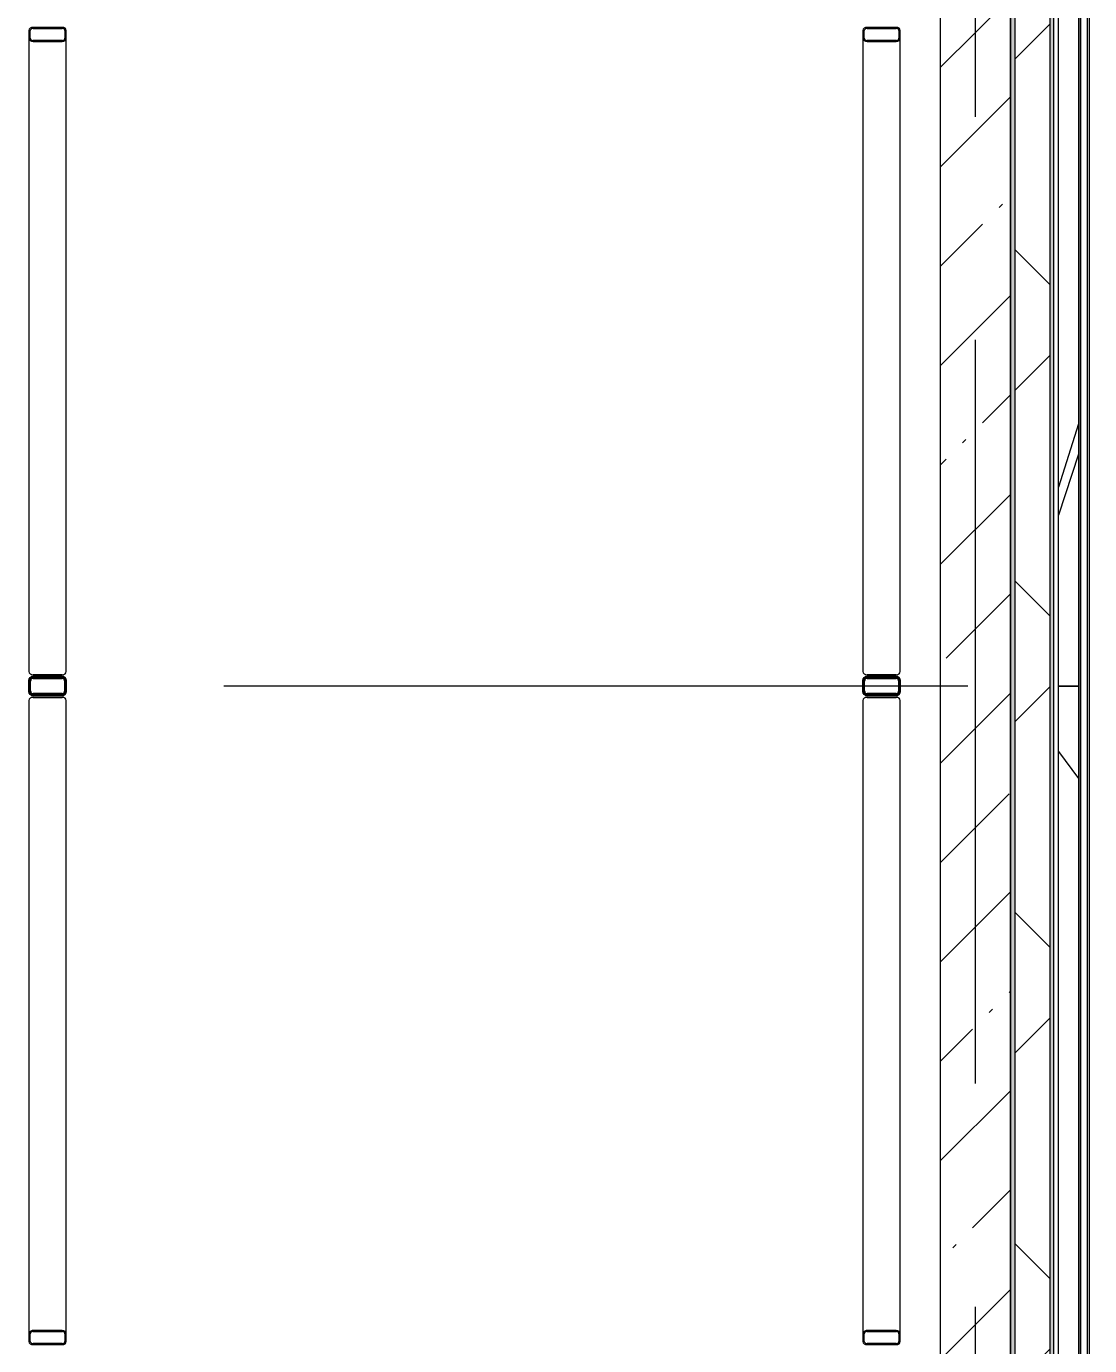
# Model space of a CAD drawing. Header units: millimetres. Extents: x 48966 to 155647, y -43515 to 26217.
# Drawn here: x 124881 to 129420, y -6499 to -867 of the extents above; entities that cross this region are included whole.
import ezdxf

# ---------------------------------------------------------------- set-up
doc = ezdxf.new("R2010")
doc.units = ezdxf.units.MM
doc.linetypes.add('Осевые', pattern=[6350, 1270, -952.5, 3175, -952.5])
for name, color, linetype, lineweight in [('Внутренние кромки', 7, 'Continuous', 9), ('Каркас несущий', 7, 'Continuous', 9), ('Каркас несущий-1', 7, 'Continuous', 25), ('Обобщенные модели', 7, 'Continuous', 9), ('Обобщенные модели-1', 7, 'Continuous', 18), ('Общие ребра', 7, 'Continuous', 9), ('Оси-2', 7, 'Осевые', 9), ('Перекрытия', 7, 'Continuous', 9), ('Стены-1', 7, 'Continuous', 18), ('Текстовые примечания', 7, 'Continuous', 9), ('Штриховка разреза-1', 7, 'Continuous', 9)]:
    doc.layers.add(name, color=color, linetype=linetype, lineweight=lineweight)
doc.styles.add('Arial Narrow', font='Arial Narrow.ttf', dxfattribs={"height": 500})
pattern_1 = [(0, (0, 0), (812.8, 203.2), [67.056, -542.544, 67.056, -542.544, -3251.2]), (0, (0, 0), (812.8, 203.2), [-1219.2, 67.056, -1152.144, 67.056, -542.544, -1422.4]), (0, (0, 0), (812.8, 203.2), [-3048, 67.056, -339.344, 67.056, -948.944]), (120, (304.8, 101.6), (-582.37636, 602.30545), [67.056, -542.544, 67.056, -542.544, -3251.2]), (120, (304.8, 101.6), (-582.37636, 602.30545), [-1219.2, 67.056, -1152.144, 67.056, -542.544, -1422.4]), (120, (304.8, 101.6), (-582.37636, 602.30545), [-3048, 67.056, -339.344, 67.056, -948.944]), (240, (406.4, 508), (-230.42364, -805.50545), [67.056, -542.544, 67.056, -542.544, -3251.2]), (240, (406.4, 508), (-230.42364, -805.50545), [-1219.2, 67.056, -1152.144, 67.056, -542.544, -1422.4]), (240, (406.4, 508), (-230.42364, -805.50545), [-3048, 67.056, -339.344, 67.056, -948.944])]

# ---------------------------------------------------------------- blocks, each defined once
blk = doc.blocks.new('Профили стальные гнутые замкнутые сварные квадратные ГОСТ  30245-2003 - 160x80x6-513630-План 5-го этажа на отм_ _12_600')
at = {"layer": 'Каркас несущий'}
for p, q in [((110651.6, -3744.8), (110651.6, -6447.9)), ((110669.6, -3731.3), (110793.6, -3731.3)), ((110811.6, -6447.9), (110811.6, -3744.8)), ((110651.6, -6447.9), (110651.6, -6481)), ((110657.6, -6481), (110657.6, -6447.9)), ((110793.6, -6434.4), (110669.6, -6434.4)), ((110669.6, -6438.9), (110793.6, -6438.9)), ((110805.6, -6447.9), (110805.6, -6481)), ((110811.6, -6481), (110811.6, -6447.9)), ((110793.6, -6490), (110669.6, -6490)), ((110669.6, -6494.5), (110793.6, -6494.5))]:
    blk.add_line(p, q, dxfattribs=at)
for centre, major_axis, start_param, end_param in [((110669.6, -3744.8), (18, 0), 1.570796, 3.141593), ((110793.6, -3744.8), (18, 0), 0, 1.570796), ((110669.6, -6447.9), (18, 0), 1.570796, 3.141593), ((110669.6, -6447.9), (12, 0), 1.570796, 3.141593), ((110793.6, -6447.9), (18, 0), 0, 1.570796), ((110793.6, -6447.9), (12, 0), 0, 1.570796), ((110669.6, -6481), (18, 0), 3.141593, 4.712389), ((110669.6, -6481), (12, 0), 3.141593, 4.712389), ((110793.6, -6481), (18, 0), 4.712389, 6.283185), ((110793.6, -6481), (12, 0), 4.712389, 6.283185)]:
    blk.add_ellipse(centre, major_axis=major_axis, ratio=0.751165, start_param=start_param, end_param=end_param, dxfattribs=at)
blk = doc.blocks.new('Профили стальные гнутые замкнутые сварные квадратные ГОСТ  30245-2003 - 160x80x6-513633-План 5-го этажа на отм_ _12_600')
at = {"layer": 'Каркас несущий'}
for p, q in [((110651.6, -884.8), (110651.6, -917.8)), ((110657.6, -917.8), (110657.6, -884.8)), ((110793.6, -871.3), (110669.6, -871.3)), ((110669.6, -875.8), (110793.6, -875.8)), ((110805.6, -884.8), (110805.6, -917.8)), ((110811.6, -917.8), (110811.6, -884.8)), ((110651.6, -917.8), (110651.6, -3621)), ((110793.6, -926.8), (110669.6, -926.8)), ((110669.6, -931.4), (110793.6, -931.4)), ((110811.6, -3621), (110811.6, -917.8)), ((110793.6, -3634.5), (110669.6, -3634.5))]:
    blk.add_line(p, q, dxfattribs=at)
for centre, major_axis, start_param, end_param in [((110669.6, -884.8), (18, 0), 1.570796, 3.141593), ((110669.6, -884.8), (12, 0), 1.570796, 3.141593), ((110793.6, -884.8), (-18, 0), 3.141593, 4.712389), ((110793.6, -884.8), (12, 0), 0, 1.570796), ((110669.6, -917.8), (18, 0), 3.141593, 4.712389), ((110669.6, -917.8), (12, 0), 3.141593, 4.712389), ((110793.6, -917.8), (18, 0), 4.712389, 6.283185), ((110793.6, -917.8), (12, 0), 4.712389, 6.283185), ((110669.6, -3621), (18, 0), 3.141593, 4.712389), ((110793.6, -3621), (18, 0), 4.712389, 6.283185)]:
    blk.add_ellipse(centre, major_axis=major_axis, ratio=0.751165, start_param=start_param, end_param=end_param, dxfattribs=at)
blk = doc.blocks.new('Обвязочная балка 1 - Обвязочная балка 1-1451838-План 5-го этажа на отм_ _12_600')
at = {"layer": 'Обобщенные модели'}
for p, q in [((129380.8, 11567.1), (129380.8, -26882.9)), ((129410.7, -26882.9), (129410.7, 11567.1))]:
    blk.add_line(p, q, dxfattribs=at)
at = {"layer": 'Обобщенные модели-1'}
for p, q in [((129371.6, 11567.1), (129371.6, -26882.9)), ((129375.6, -26882.9), (129375.6, 11567.1)), ((129417.6, 11567.1), (129417.6, -26882.9))]:
    blk.add_line(p, q, dxfattribs=at)

msp = doc.modelspace()

# ---------------------------------------------------------------- hatches: boundary and pattern name
at = {"layer": 'Штриховка разреза-1'}
h = msp.add_hatch(dxfattribs=at)
h.set_pattern_fill('FP_2', color=256, style=0, pattern_type=2)
h.set_pattern_definition([(45, (0, 0), (-424.264, 424.264), [600, -100, 20, -100]), (45, (0, 424), (-424.264, 424.264), [])])
h.paths.add_polyline_path([(129081.6, -26882.9), (129081.6, -25632.9), (128781.6, -25632.9), (128781.6, -26882.9), (129050.4, -26882.9)], flags=0)
h.paths.add_polyline_path([(128781.6, -24432.9), (129081.6, -24432.9), (129081.6, -23232.9), (128781.6, -23232.9), (128781.6, -24421.4)], flags=0)
h.paths.add_polyline_path([(128781.6, -22032.9), (129081.6, -22032.9), (129081.6, -17232.9), (128781.6, -17232.9), (128781.6, -21139.9)], flags=0)
h.paths.add_polyline_path([(129050.4, -16032.9), (129081.6, -16032.9), (129081.6, 9767.1), (128781.6, 9767.1), (128781.6, -16032.9)], flags=0)
h.paths.add_polyline_path([(128781.6, 10967.1), (129081.6, 10967.1), (129081.6, 11567.1), (128781.6, 11567.1)], flags=0)
h = msp.add_hatch(dxfattribs=at)
h.set_pattern_fill('FP_8', color=256, style=0, pattern_type=2)
h.set_pattern_definition(pattern_1)
h.paths.add_polyline_path([(129101.5, -26882.9), (129101.5, -25632.9), (129081.5, -25632.9), (129081.5, -26882.9)], flags=0)
h.paths.add_polyline_path([(129101.5, -24432.9), (129101.5, -23232.9), (129081.5, -23232.9), (129081.5, -24432.9)], flags=0)
h.paths.add_polyline_path([(129101.5, -22032.9), (129101.5, -17232.9), (129081.5, -17232.9), (129081.5, -22032.9)], flags=0)
h.paths.add_polyline_path([(129101.5, -16032.9), (129101.5, 9767.1), (129081.5, 9767.1), (129081.5, -16032.9)], flags=0)
h.paths.add_polyline_path([(129081.5, 10967.1), (129101.5, 10967.1), (129101.5, 11593.3), (129081.5, 11593.3), (129081.5, 11127.6)], flags=0)
h = msp.add_hatch(dxfattribs=at)
h.set_pattern_fill('FP_9', color=256, style=0, pattern_type=2)
h.set_pattern_definition([(45, (0, 0), (-707.107, 707.107), []), (135, (0, 0), (-707.107, -707.107), [])])
h.paths.add_polyline_path([(129101.5, -26882.9), (129251.5, -26882.4), (129251.5, -25632.9), (129101.5, -25632.9), (129101.5, -26882.4)], flags=0)
h.paths.add_polyline_path([(129216.5, -24432.9), (129251.5, -24432.9), (129251.5, -23232.9), (129101.5, -23232.9), (129101.5, -24432.9)], flags=0)
h.paths.add_polyline_path([(129216.5, -22032.9), (129251.5, -22032.9), (129251.5, -17232.9), (129101.5, -17232.9), (129101.5, -22032.9)], flags=0)
h.paths.add_polyline_path([(129101.5, -16032.9), (129251.5, -16032.9), (129251.5, 9767.1), (129101.5, 9767.1), (129101.5, -15950.7)], flags=0)
h.paths.add_polyline_path([(129101.5, 10967.1), (129251.5, 10967.1), (129251.5, 11593.3), (129101.5, 11593.3), (129101.5, 11127.6)], flags=0)
h = msp.add_hatch(dxfattribs=at)
h.set_pattern_fill('FP_8', color=256, style=0, pattern_type=2)
h.set_pattern_definition(pattern_1)
h.paths.add_polyline_path([(129258.7, -26882.9), (129266.5, -26882.4), (129266.5, -25632.9), (129251.5, -25632.9), (129251.5, -26882.9)], flags=0)
h.paths.add_polyline_path([(129251.5, -24432.9), (129266.5, -24432.9), (129266.5, -23232.9), (129251.5, -23232.9), (129251.5, -24421.4)], flags=0)
h.paths.add_polyline_path([(129251.5, -22032.9), (129266.5, -22032.9), (129266.5, -17232.9), (129251.5, -17232.9), (129251.5, -21960.3)], flags=0)
h.paths.add_polyline_path([(129251.5, -16032.9), (129266.5, -16032.9), (129266.5, 9767.1), (129251.5, 9767.1), (129251.5, -15944.3)], flags=0)
h.paths.add_polyline_path([(129251.5, 10967.1), (129266.5, 10967.1), (129266.5, 11593.3), (129251.5, 11593.3), (129251.5, 11127.6)], flags=0)

# ---------------------------------------------------------------- linework, layer by layer
at = {"layer": 'Внутренние кромки'}
for p, q in [((129371.6, -2563.5), (129286.5, -2834.1)), ((129371.6, -2693.3), (129286.5, -2953.6)), ((129286.5, -3961.8), (129371.6, -4077.6))]:
    msp.add_line(p, q, dxfattribs=at)
at = {"layer": 'Каркас несущий-1'}
for p, q in [((125033.6, -3642.9), (124909.6, -3642.9)), ((124909.6, -3648.9), (125033.6, -3648.9)), ((128593.6, -3642.9), (128469.6, -3642.9)), ((128469.6, -3648.9), (128593.6, -3648.9)), ((124891.6, -3660.9), (124891.6, -3704.9)), ((124897.6, -3704.9), (124897.6, -3660.9)), ((125045.6, -3660.9), (125045.6, -3704.9)), ((125051.6, -3704.9), (125051.6, -3660.9)), ((128451.6, -3660.9), (128451.6, -3704.9)), ((128457.6, -3704.9), (128457.6, -3660.9)), ((128605.6, -3660.9), (128605.6, -3704.9)), ((128611.6, -3704.9), (128611.6, -3660.9)), ((125033.6, -3716.9), (124909.6, -3716.9)), ((124909.6, -3722.9), (125033.6, -3722.9)), ((128593.6, -3716.9), (128469.6, -3716.9)), ((128469.6, -3722.9), (128593.6, -3722.9))]:
    msp.add_line(p, q, dxfattribs=at)
for centre, radius, start, end in [((124909.6, -3660.9), 18, 90, 180), ((124909.6, -3660.9), 12, 90, 180), ((125033.6, -3660.9), 18, 0, 90), ((125033.6, -3660.9), 12, 0, 90), ((128469.6, -3660.9), 18, 90, 180), ((128469.6, -3660.9), 12, 90, 180), ((128593.6, -3660.9), 18, 0, 90), ((128593.6, -3660.9), 12, 0, 90), ((124909.6, -3704.9), 18, 180, 270), ((124909.6, -3704.9), 12, 180, 270), ((125033.6, -3704.9), 12, 270, 0), ((125033.6, -3704.9), 18, 270, 0), ((128469.6, -3704.9), 18, 180, 270), ((128469.6, -3704.9), 12, 180, 270), ((128593.6, -3704.9), 12, 270, 0), ((128593.6, -3704.9), 18, 270, 0)]:
    msp.add_arc(centre, radius, start, end, dxfattribs=at)
at = {"layer": 'Общие ребра'}
for p, q in [((129101.5, -16032.9), (129101.5, 9767.1)), ((129251.5, -16032.9), (129251.5, 9767.1)), ((129266.5, -16032.9), (129266.5, 9767.1))]:
    msp.add_line(p, q, dxfattribs=at)
at = {"layer": 'Оси-2'}
for p, q in [((128931.6, 25417.1), (128931.6, -41737.8)), ((150171.6, -3682.9), (50565.6, -3682.9))]:
    msp.add_line(p, q, dxfattribs=at)
at = {"layer": 'Перекрытия'}
for p, q in [((128781.3, 5967.1), (128781.3, -13332.9)), ((129286.5, -3682.9), (129371.6, -3682.9)), ((129371.6, -3682.9), (129286.5, -3682.9))]:
    msp.add_line(p, q, dxfattribs=at)
at = {"layer": 'Стены-1'}
for p, q in [((129081.5, 9767.1), (129081.5, -16032.9)), ((129081.6, -16032.9), (129081.6, 9767.1)), ((129286.5, -16032.9), (129286.5, 9767.1)), ((128781.6, 5967.1), (128781.6, -13332.9))]:
    msp.add_line(p, q, dxfattribs=at)

# ---------------------------------------------------------------- block references
at = {"layer": 'Каркас несущий'}
for name, p in [('Профили стальные гнутые замкнутые сварные квадратные ГОСТ  30245-2003 - 160x80x6-513633-План 5-го этажа на отм_ _12_600', (14240, 0)), ('Профили стальные гнутые замкнутые сварные квадратные ГОСТ  30245-2003 - 160x80x6-513633-План 5-го этажа на отм_ _12_600', (17800, 0)), ('Профили стальные гнутые замкнутые сварные квадратные ГОСТ  30245-2003 - 160x80x6-513630-План 5-го этажа на отм_ _12_600', (14240, 0)), ('Профили стальные гнутые замкнутые сварные квадратные ГОСТ  30245-2003 - 160x80x6-513630-План 5-го этажа на отм_ _12_600', (17800, 0))]:
    msp.add_blockref(name, p, dxfattribs=at)
at = {"layer": 'Обобщенные модели'}
msp.add_blockref('Обвязочная балка 1 - Обвязочная балка 1-1451838-План 5-го этажа на отм_ _12_600', (0, 0), dxfattribs=at)

# ---------------------------------------------------------------- texts
at = {"layer": 'Текстовые примечания', "insert": (124913.3, -2432.7), "char_height": 500, "width": 192.405, "attachment_point": 1, "style": 'Arial Narrow'}
msp.add_mtext('\\fArial Narrow|b0|i0|c204|p34|; ', dxfattribs=at)

doc.saveas('drawing.dxf')
